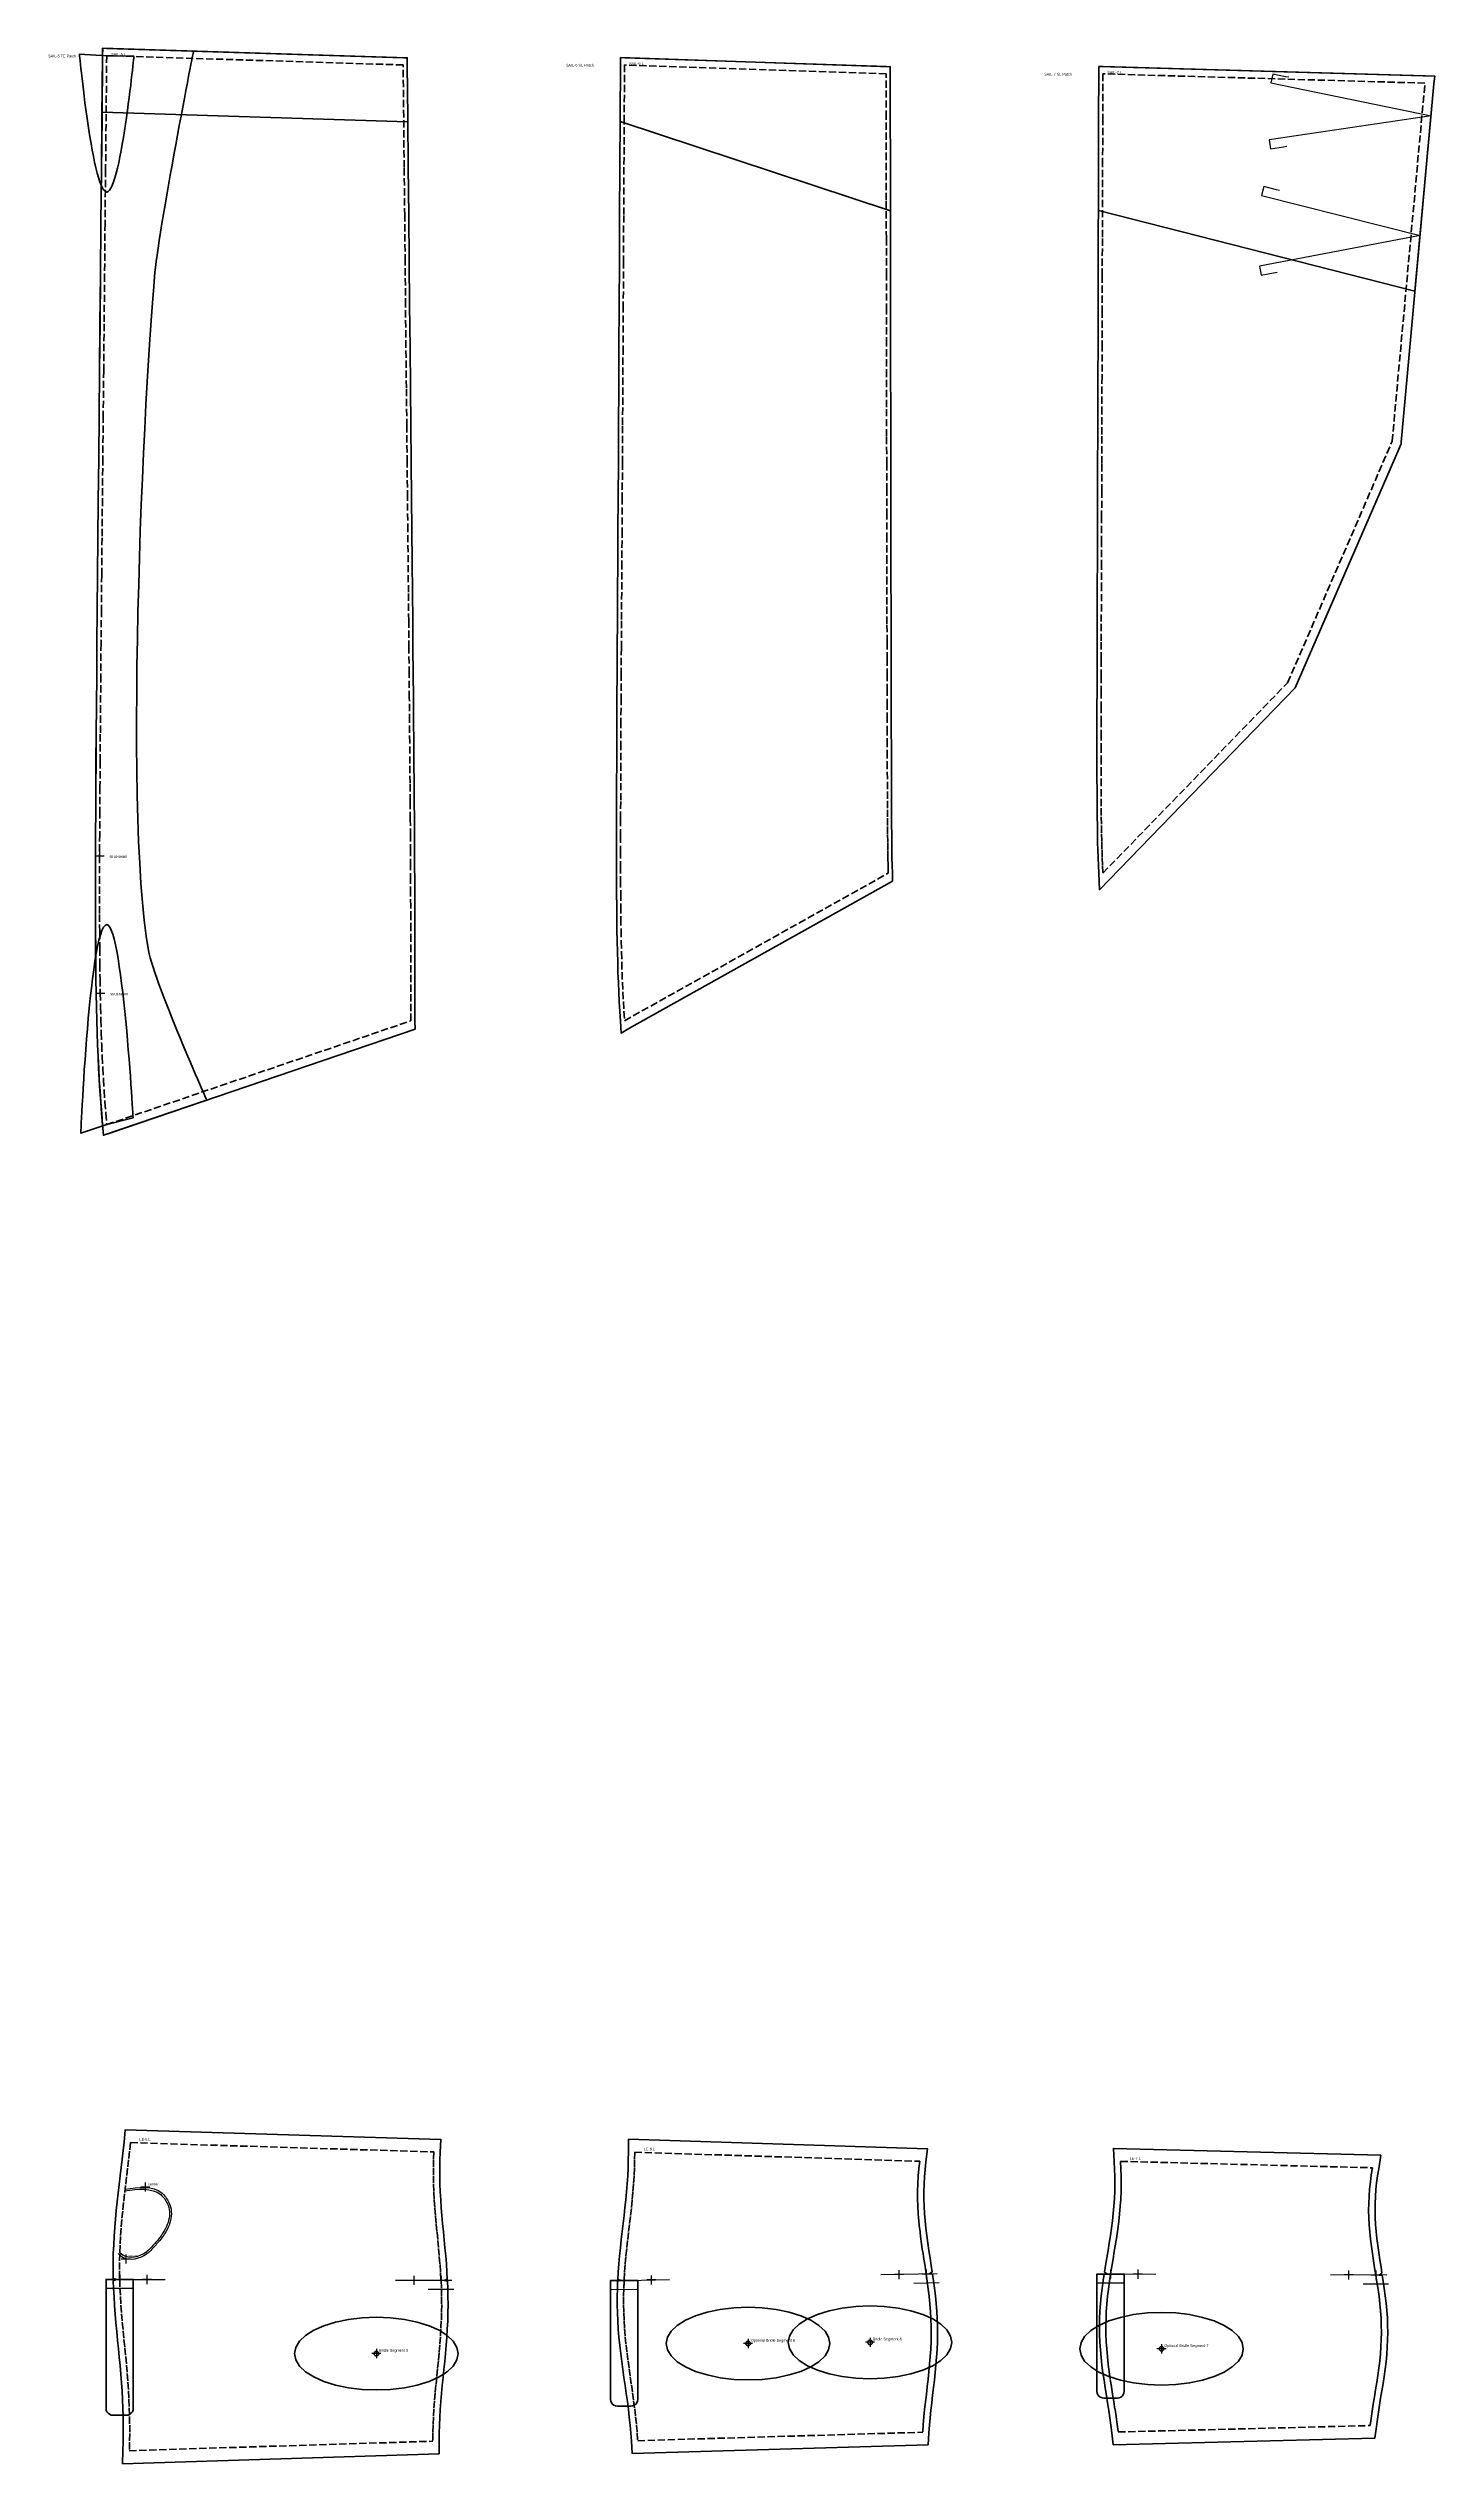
# Model space of a CAD drawing. Header units: millimetres. Extents: x -5729 to 7569, y -6188 to 2520.
# Drawn here: x 2850 to 4375, y -184 to 2474 of the extents above; entities that cross this region are included whole.
import ezdxf

# ---------------------------------------------------------------- set-up
doc = ezdxf.new("R2010")
doc.units = ezdxf.units.MM
doc.linetypes.add('DASHED', pattern=[11, -3, 8])
for name, color, linetype in [('MARKER', 8, 'Continuous'), ('PEN', 5, 'Continuous'), ('TEXT', 3, 'Continuous')]:
    doc.layers.add(name, color=color, linetype=linetype)
for name, color, linetype, lineweight in [('PROTECTION', 6, 'Continuous', 50), ('REINFORCEMENT', 4, 'Continuous', 50), ('SAIL', 7, 'Continuous', 50), ('SEAM', 1, 'DASHED', 35), ('TUBE', 7, 'Continuous', 50)]:
    doc.layers.add(name, color=color, linetype=linetype, lineweight=lineweight)

# ---------------------------------------------------------------- blocks, each defined once
blk = doc.blocks.new('UV-SAIL-5.left_(48)')
at = {"layer": 'MARKER'}
for p, q in [((1.6, -888.7), (-8.4, -888.7)), ((-3.4, -883.7), (-3.4, -893.7)), ((-2.6, -1034.8), (-2.6, -1044.8)), ((2.4, -1039.8), (-7.6, -1039.8))]:
    blk.add_line(p, q, dxfattribs=at)
at = {"layer": 'SAIL'}
blk.add_lwpolyline([(0, 0), (-0.1, -8.1), (-0.7, -76.3), (-1.3, -133.7), (-1.9, -192.6), (-2.4, -249), (-2.9, -303), (-3.4, -354.6), (-3.9, -403.8), (-4.4, -450.9), (-4.8, -498.5), (-5.2, -538.5), (-5.6, -579.2), (-5.9, -617.9), (-6.3, -654.8), (-6.6, -689.7), (-6.8, -722.9), (-7.1, -754.4), (-7.3, -784.3), (-7.5, -812.6), (-7.6, -839.3), (-7.8, -864.7), (-7.9, -888.7), (-7.9, -911.3), (-7.9, -932.8), (-7.9, -953.1), (-7.8, -972.3), (-7.7, -990.5), (-7.6, -1007.7), (-7.4, -1024.2), (-7.1, -1039.9), (-6.9, -1054.8), (-6.5, -1069.2), (-6.1, -1083), (-5.6, -1096.4), (-5.1, -1109.4), (-4.4, -1122.1), (-3.7, -1134.7), (-2.9, -1147.1), (-2.1, -1159.5), (-1.1, -1172), (-0.1, -1184.5), (0.9, -1195.9), (0.9, -1195.9), (7.7, -1193.6), (343.7, -1079), (343.7, -1079), (343.6, -1070), (343.6, -1059.3), (343.5, -1048.8), (343.5, -1038.2), (343.5, -1027.5), (343.5, -1016.6), (343.5, -1005.5), (343.5, -994.1), (343.5, -982.3), (343.4, -970.1), (343.4, -957.4), (343.4, -944), (343.3, -930), (343.3, -915.3), (343.2, -899.9), (343.2, -883.5), (343.1, -866.3), (343, -848.1), (342.8, -828.8), (342.7, -808.4), (342.5, -786.9), (342.3, -764.1), (342.1, -740.1), (341.9, -714.7), (341.7, -687.9), (341.4, -659.6), (341.2, -629.8), (340.9, -598.4), (340.6, -565.4), (340.2, -530.6), (339.9, -494.1), (339.5, -455.7), (339.1, -415.5), (338.7, -373.2), (338.2, -329.1), (337.7, -282.7), (337.3, -234.4), (336.8, -183.8), (336.2, -130.9), (335.7, -75.7), (335.1, -18.2), (335.1, -10.4), (335.1, -10.4), (330.9, -10.3), (4.7, -0.1), (0, 0)], dxfattribs=at)
at = {"layer": 'SEAM'}
blk.add_lwpolyline([(4.4, -8.1), (3.8, -72.3), (3.2, -133.8), (2.6, -192.7), (2.1, -249.1), (1.6, -303.1), (1.1, -354.7), (0.6, -403.9), (0.1, -451), (-0.3, -495.8), (-0.7, -538.6), (-1.1, -579.3), (-1.4, -618), (-1.8, -654.8), (-2.1, -689.8), (-2.3, -723), (-2.6, -754.5), (-2.8, -784.3), (-3, -812.6), (-3.1, -839.4), (-3.3, -864.7), (-3.4, -888.7), (-3.4, -911.3), (-3.4, -932.8), (-3.4, -953.1), (-3.3, -972.3), (-3.2, -990.5), (-3.1, -1007.7), (-2.9, -1024.1), (-2.6, -1039.8), (-2.4, -1054.7), (-2, -1069), (-1.6, -1082.8), (-1.1, -1096.2), (-0.6, -1109.2), (0.1, -1121.9), (0.8, -1134.4), (1.5, -1146.8), (2.4, -1159.2), (3.4, -1171.6), (4.4, -1184.2), (4.4, -1184.2), (339.1, -1070), (339.1, -1070), (339.1, -1059.4), (339, -1048.8), (339, -1038.2), (339, -1027.5), (339, -1016.7), (339, -1005.6), (339, -994.1), (339, -982.4), (338.9, -970.1), (338.9, -957.4), (338.9, -944.1), (338.8, -930.1), (338.8, -915.4), (338.7, -899.9), (338.7, -883.6), (338.6, -866.3), (338.5, -848.1), (338.3, -828.8), (338.2, -808.5), (338, -787), (337.8, -764.2), (337.6, -740.2), (337.4, -714.8), (337.2, -688), (336.9, -659.7), (336.7, -629.9), (336.4, -598.5), (336.1, -565.5), (335.7, -530.7), (335.4, -494.2), (335, -455.8), (334.6, -415.6), (334.2, -373.4), (333.7, -329.2), (333.2, -282.9), (332.8, -234.5), (332.3, -183.9), (331.7, -131), (331.2, -75.8), (330.6, -18.3), (330.6, -18.3), (4.4, -8.1)], dxfattribs=at)
at = {"layer": 'TEXT'}
blk.add_text('SAIL-5 L', height=3, dxfattribs=at).set_placement((9.4, -8.1))
at = {"layer": 'text'}
for p in [(7.6, -890.7), (8.4, -1041.8)]:
    blk.add_text('strut-seam', height=3, dxfattribs=at).set_placement(p)
blk = doc.blocks.new('UV-SAIL-5.te_patch.left TE Patch_(50)')
at = {"layer": 'SAIL'}
blk.add_lwpolyline([(0, 0), (-0.1, -8.1), (-0.7, -70.4), (335.7, -80.8), (335.7, -75.7), (335.1, -18.2), (335.1, -10.4), (0, 0)], dxfattribs=at)
at = {"layer": 'TEXT'}
blk.add_text('SAIL-5 TE Patch', height=3, dxfattribs=at).set_placement((-60, -10))
blk = doc.blocks.new('UV-SAIL-5.le_seam_patch.left_(52)')
at = {"layer": 'PROTECTION'}
blk.add_lwpolyline([(0, 0), (29.1, 7.3), (29.1, 8), (28.9, 10), (28.8, 13.2), (28.5, 17.6), (28.1, 23), (27.7, 29.4), (27.2, 36.6), (26.7, 44.6), (26.1, 53.3), (25.4, 62.5), (24.6, 72.1), (23.8, 82.2), (22.9, 92.5), (22, 103.1), (21, 113.7), (19.9, 124.3), (18.8, 134.8), (17.7, 145.2), (16.4, 155.2), (15.2, 164.9), (13.9, 174.1), (12.5, 182.7), (11.1, 190.7), (9.6, 197.9), (8.1, 204.3), (6.6, 209.7), (5, 214.1), (3.4, 217.3), (1.7, 219.3), (0, 220), (-1.8, 219.2), (-3.6, 217.1), (-5.3, 213.6), (-6.9, 208.8), (-8.5, 203), (-10.1, 196.1), (-11.5, 188.3), (-13, 179.7), (-14.3, 170.4), (-15.6, 160.5), (-16.8, 150.1), (-18, 139.2), (-19.1, 128.1), (-20.2, 116.8), (-21.2, 105.3), (-22.1, 93.9), (-23, 82.5), (-23.8, 71.4), (-24.6, 60.6), (-25.2, 50.1), (-25.9, 40.2), (-26.4, 30.9), (-26.9, 22.3), (-27.3, 14.6), (-27.7, 7.7), (-28, 1.9), (-28.2, -2.9), (-28.4, -6.4), (-28.5, -8.5), (-28.5, -9.3), (0, 0)], close=True, dxfattribs=at)
blk = doc.blocks.new('UV-SAIL-5.te_seam_patch.left_(54)')
at = {"layer": 'PROTECTION'}
blk.add_lwpolyline([(0, 0), (30, -0.6), (29.9, -1.1), (29.8, -2.5), (29.6, -4.8), (29.2, -7.9), (28.8, -11.7), (28.3, -16.2), (27.8, -21.2), (27.1, -26.8), (26.4, -32.9), (25.6, -39.4), (24.7, -46.2), (23.8, -53.2), (22.8, -60.5), (21.8, -67.9), (20.7, -75.3), (19.6, -82.8), (18.4, -90.2), (17.1, -97.4), (15.9, -104.5), (14.5, -111.3), (13.2, -117.8), (11.8, -123.8), (10.4, -129.4), (9, -134.5), (7.5, -138.9), (6, -142.7), (4.5, -145.8), (3, -148.1), (1.5, -149.5), (0, -150), (-1.5, -149.5), (-3.1, -148.1), (-4.6, -145.7), (-6.1, -142.6), (-7.6, -138.8), (-9, -134.2), (-10.5, -129.1), (-11.9, -123.4), (-13.3, -117.2), (-14.6, -110.7), (-15.9, -103.8), (-17.2, -96.6), (-18.5, -89.3), (-19.6, -81.8), (-20.8, -74.2), (-21.9, -66.6), (-22.9, -59.1), (-23.9, -51.8), (-24.8, -44.6), (-25.6, -37.7), (-26.4, -31.2), (-27.1, -25), (-27.8, -19.3), (-28.3, -14.2), (-28.8, -9.6), (-29.2, -5.8), (-29.5, -2.7), (-29.8, -0.3), (-29.9, 1.1), (-30, 1.6), (0, 0)], close=True, dxfattribs=at)
blk = doc.blocks.new('UV-SAIL-5.patch.strut.center.left_(65)')
at = {"layer": 'SAIL'}
blk.add_lwpolyline([(0, 0), (-0.1, -0.6), (-0.5, -2.5), (-1.1, -5.5), (-1.9, -9.5), (-2.8, -14.6), (-4, -20.6), (-5.3, -27.4), (-6.7, -35), (-8.3, -43.3), (-10, -52.1), (-11.8, -61.6), (-13.6, -71.5), (-15.6, -81.8), (-17.5, -92.4), (-19.5, -103.2), (-21.5, -114.2), (-23.5, -125.3), (-25.5, -136.4), (-27.5, -147.4), (-29.4, -158.3), (-31.3, -169), (-33, -179.4), (-34.7, -189.5), (-36.3, -199.1), (-37.7, -208.2), (-39, -216.7), (-40.1, -224.5), (-41.1, -231.6), (-41.8, -237.9), (-42.4, -243.3), (-43.8, -259.1), (-45.2, -276.9), (-46.6, -296.3), (-48.1, -317.4), (-49.5, -340), (-50.9, -363.8), (-52.3, -388.9), (-53.7, -415.1), (-55, -442.2), (-56.2, -470.1), (-57.4, -498.7), (-58.5, -527.8), (-59.5, -557.3), (-60.3, -587.1), (-61.1, -617), (-61.7, -646.9), (-62.2, -676.6), (-62.5, -706.1), (-62.6, -735.2), (-62.6, -763.7), (-62.4, -791.6), (-61.9, -818.6), (-61.3, -844.7), (-60.4, -869.7), (-59.2, -893.4), (-57.9, -915.9), (-56.2, -936.8), (-54.3, -956.1), (-52, -973.7), (-49.5, -989.4), (-48.7, -993.1), (-47.6, -997.5), (-46.2, -1002.4), (-44.5, -1007.8), (-42.6, -1013.6), (-40.4, -1019.8), (-38.1, -1026.4), (-35.6, -1033.2), (-32.9, -1040.3), (-30.1, -1047.5), (-27.2, -1054.9), (-24.2, -1062.4), (-21.2, -1069.9), (-18.2, -1077.3), (-15.1, -1084.8), (-12.1, -1092.1), (-9.1, -1099.2), (-6.2, -1106.1), (-3.4, -1112.8), (-0.7, -1119.1), (1.9, -1125.1), (4.3, -1130.6), (6.5, -1135.7), (8.5, -1140.3), (10.2, -1144.3), (11.7, -1147.7), (12.9, -1150.4), (13.8, -1152.4), (14.3, -1153.7), (14.5, -1154.1), (14.5, -1154.1), (-99.1, -1192.8), (-99.1, -1192.8), (-100, -1181.4), (-101.1, -1168.9), (-102, -1156.4), (-102.9, -1144), (-103.7, -1131.6), (-104.4, -1119), (-105, -1106.3), (-105.6, -1093.3), (-106, -1079.9), (-106.4, -1066), (-106.8, -1051.7), (-107.1, -1036.8), (-107.3, -1021.1), (-107.5, -1004.6), (-107.7, -987.4), (-107.8, -969.2), (-107.9, -950), (-107.9, -929.7), (-107.9, -908.2), (-107.8, -885.5), (-107.7, -861.6), (-107.6, -836.2), (-107.4, -809.5), (-107.3, -781.2), (-107, -751.3), (-106.8, -719.8), (-106.5, -686.6), (-106.2, -651.6), (-105.9, -614.8), (-105.5, -576.1), (-105.2, -535.4), (-104.8, -495.3), (-104.3, -447.8), (-103.9, -400.7), (-103.4, -351.5), (-102.9, -299.9), (-102.4, -245.8), (-101.8, -189.5), (-101.2, -130.6), (-100.7, -73.2), (-100, -5), (-100, 3.1), (0, 0), (-100, 3.1)], dxfattribs=at)
blk = doc.blocks.new('UV-SAIL-6.left_(66)')
at = {"layer": 'SAIL'}
blk.add_lwpolyline([(0, 0), (0, -8.1), (-0.3, -65.7), (-0.6, -120.8), (-0.9, -173.7), (-1.1, -224.3), (-1.4, -272.7), (-1.6, -319), (-1.9, -363.2), (-2.1, -405.4), (-2.3, -445.6), (-2.5, -484), (-2.7, -520.5), (-2.9, -555.3), (-3.1, -588.3), (-3.3, -619.7), (-3.5, -649.5), (-3.6, -677.8), (-3.8, -704.6), (-3.9, -730), (-4, -754), (-4.1, -776.8), (-4.2, -798.3), (-4.2, -818.7), (-4.3, -837.9), (-4.3, -856.1), (-4.3, -873.4), (-4.3, -889.7), (-4.3, -905.2), (-4.2, -920), (-4.1, -933.9), (-4, -947.3), (-3.8, -960), (-3.6, -972.3), (-3.3, -984.1), (-3, -995.5), (-2.7, -1006.7), (-2.3, -1017.6), (-1.8, -1028.3), (-1.3, -1038.9), (-0.7, -1049.5), (0, -1060.1), (0.8, -1073.3), (0.8, -1073.3), (9.3, -1068.5), (299.3, -906.2), (299.3, -906.2), (299.2, -897.3), (299, -888.8), (298.8, -880.2), (298.7, -871.7), (298.6, -862.9), (298.5, -854.2), (298.4, -844.9), (298.4, -835.5), (298.3, -825.7), (298.2, -815.6), (298.2, -805), (298.2, -793.8), (298.1, -782.2), (298.1, -769.9), (298.1, -756.9), (298, -743.2), (298, -728.7), (298, -713.5), (297.9, -697.3), (297.9, -680.2), (297.9, -662.2), (297.9, -643.1), (297.8, -622.9), (297.8, -601.7), (297.7, -579.2), (297.7, -555.5), (297.6, -530.5), (297.6, -504.2), (297.5, -476.5), (297.5, -447.4), (297.4, -416.8), (297.4, -384.6), (297.3, -350.9), (297.2, -315.5), (297.2, -278.5), (297.1, -239.7), (297.1, -199.2), (297, -156.7), (297, -112.5), (296.9, -66.2), (296.9, -18), (296.9, -10.2), (296.9, -10.2), (292.6, -10), (4.7, -0.2), (0, 0)], dxfattribs=at)
at = {"layer": 'SEAM'}
blk.add_lwpolyline([(4.5, -8.2), (4.2, -65.7), (3.9, -120.9), (3.6, -173.7), (3.4, -224.3), (3.1, -272.7), (2.9, -319), (2.6, -363.2), (2.4, -405.4), (2.2, -445.7), (2, -484), (1.8, -520.6), (1.6, -555.3), (1.4, -588.4), (1.2, -619.7), (1, -649.5), (0.9, -677.8), (0.7, -704.6), (0.6, -730), (0.5, -754), (0.4, -776.8), (0.3, -798.3), (0.3, -818.7), (0.2, -837.9), (0.2, -856.2), (0.2, -873.4), (0.2, -889.7), (0.2, -905.2), (0.3, -919.9), (0.4, -933.9), (0.5, -947.2), (0.7, -960), (0.9, -972.2), (1.2, -984), (1.5, -995.4), (1.8, -1006.5), (2.2, -1017.4), (2.7, -1028.1), (3.2, -1038.7), (3.8, -1049.2), (4.5, -1059.8), (4.5, -1059.8), (294.7, -897.4), (294.7, -897.4), (294.5, -888.9), (294.3, -880.4), (294.2, -871.8), (294.1, -863), (294, -854.1), (293.9, -845), (293.9, -835.6), (293.8, -825.8), (293.7, -815.6), (293.7, -805), (293.7, -793.9), (293.6, -782.2), (293.6, -769.9), (293.6, -756.9), (293.5, -743.2), (293.5, -728.8), (293.5, -713.5), (293.4, -697.3), (293.4, -680.3), (293.4, -662.2), (293.4, -643.1), (293.3, -623), (293.3, -601.7), (293.2, -579.2), (293.2, -555.5), (293.1, -530.5), (293.1, -504.2), (293, -476.5), (293, -447.4), (292.9, -416.8), (292.9, -384.6), (292.8, -350.9), (292.7, -315.6), (292.7, -278.5), (292.6, -239.7), (292.6, -199.2), (292.5, -156.8), (292.5, -112.5), (292.4, -66.2), (292.4, -18), (292.4, -18), (4.5, -8.2)], dxfattribs=at)
at = {"layer": 'TEXT'}
blk.add_text('SAIL-6 L', height=3, dxfattribs=at).set_placement((9.5, -8.2))
blk = doc.blocks.new('UV-SAIL-6.sl_patch.left SL Patch_(68)')
at = {"layer": 'SAIL'}
blk.add_lwpolyline([(0, 0), (0, -8.1), (-0.3, -65.7), (-0.3, -70.4), (297, -168.6), (297, -156.7), (297, -112.5), (296.9, -66.2), (296.9, -18), (296.9, -10.2), (0, 0)], dxfattribs=at)
at = {"layer": 'TEXT'}
blk.add_text('SAIL-6 SL Patch', height=3, dxfattribs=at).set_placement((-60, -10))
blk = doc.blocks.new('SAIL-7_(69)')
at = {"layer": 'PEN'}
for points in [[(209, -11.9), (205.5, -11.2), (191.4, -8.3), (189.4, -18.1), (365.7, -54.4), (187.6, -80.6), (189, -90.5), (203.3, -88.4), (206.8, -87.8)], [(199, -136.6), (195.5, -135.7), (181.5, -132.2), (179.1, -141.9), (353.6, -185.8), (176.9, -219.8), (178.8, -229.6), (186.6, -228.1), (196.4, -226.2)]]:
    blk.add_lwpolyline(points, dxfattribs=at)
at = {"layer": 'SAIL'}
blk.add_lwpolyline([(0, 0), (0, -8.1), (-0.1, -56.3), (-0.2, -102.6), (-0.3, -146.9), (-0.5, -189.3), (-0.6, -229.8), (-0.7, -268.6), (-0.8, -305.7), (-0.9, -341), (-1, -374.8), (-1.1, -406.9), (-1.2, -437.5), (-1.2, -466.6), (-1.3, -494.3), (-1.4, -520.6), (-1.5, -545.6), (-1.6, -569.3), (-1.6, -591.8), (-1.7, -613.1), (-1.8, -633.2), (-1.8, -652.3), (-1.9, -670.4), (-1.9, -687.5), (-2, -703.6), (-2, -718.9), (-2, -733.4), (-2, -747.1), (-2, -760), (-2, -772.3), (-2, -784.1), (-1.9, -795.2), (-1.9, -805.8), (-1.8, -816), (-1.7, -825.7), (-1.5, -835.3), (-1.4, -844.4), (-1.2, -853.3), (-0.9, -862.1), (-0.7, -870.6), (-0.4, -879.2), (0, -887.7), (0.7, -905.7), (0.7, -905.7), (11.7, -894.5), (216.2, -683.7), (332.7, -415), (332.7, -415), (332.9, -413.4), (368.9, -19.2), (369.7, -10.6), (369.7, -10.6), (359.1, -10.3), (4.7, -0.1), (0, 0)], dxfattribs=at)
at = {"layer": 'SEAM'}
blk.add_lwpolyline([(4.5, -8.1), (4.4, -56.4), (4.3, -102.6), (4.2, -146.9), (4, -189.3), (3.9, -229.9), (3.8, -268.6), (3.7, -305.7), (3.6, -341.1), (3.5, -374.8), (3.4, -406.9), (3.3, -437.5), (3.3, -466.7), (3.2, -494.4), (3.1, -520.7), (3, -545.7), (2.9, -569.4), (2.9, -591.8), (2.8, -613.1), (2.7, -633.3), (2.7, -652.4), (2.6, -670.4), (2.6, -687.5), (2.5, -703.6), (2.5, -718.9), (2.5, -733.4), (2.5, -747.1), (2.5, -760), (2.5, -772.3), (2.5, -784), (2.6, -795.2), (2.6, -805.8), (2.7, -816), (2.8, -825.7), (3, -835.2), (3.1, -844.3), (3.3, -853.2), (3.6, -861.9), (3.8, -870.5), (4.1, -879), (4.5, -887.5), (4.5, -887.5), (207.8, -678.1), (322.9, -412.4), (322.9, -412.4), (358.9, -18.3), (358.9, -18.3), (4.5, -8.1)], dxfattribs=at)
at = {"layer": 'TEXT'}
blk.add_text('SAIL-7 L', height=3, dxfattribs=at).set_placement((9.5, -8.1))
blk = doc.blocks.new('UV-SAIL-7.sl_patch.left SL Patch_(72)')
at = {"layer": 'SAIL'}
blk.add_lwpolyline([(0, 0), (0, -8.1), (-0.1, -56.3), (-0.2, -102.6), (-0.3, -146.9), (-0.4, -158.4), (348, -247.2), (368.9, -19.2), (369.7, -10.6), (0, 0)], dxfattribs=at)
at = {"layer": 'TEXT'}
blk.add_text('SAIL-7 SL Patch', height=3, dxfattribs=at).set_placement((-60, -10))
blk = doc.blocks.new('UV-SAIL-7.sl_patch_2.left SL Patch_(74)')
at = {"layer": 'SAIL'}
blk.add_lwpolyline([(0, 0), (0, -8.1), (-0.1, -56.3), (-0.2, -102.6), (-0.3, -146.9), (-0.4, -158.4), (348, -247.2), (368.9, -19.2), (369.7, -10.6), (0, 0)], dxfattribs=at)
at = {"layer": 'TEXT'}
blk.add_text('SAIL-7 SL Patch', height=3, dxfattribs=at).set_placement((-60, -10))
blk = doc.blocks.new('UV-LE-5.left_(96)')
at = {"layer": 'PEN'}
for p, q in [((21.4, -48.9), (11.4, -48.9)), ((16.4, -43.9), (16.4, -53.9)), ((0, -128.1), (-10, -128.1)), ((-5, -123.1), (-5, -133.1)), ((-23.8, -150.5), (38.2, -150.7)), ((-6.8, -150.5), (-16.8, -150.5)), ((-11.8, -145.5), (-11.8, -155.5)), ((23.2, -150.6), (13.2, -150.6)), ((18.2, -145.6), (18.2, -155.6)), ((353.8, -151.7), (291.8, -151.5)), ((316.8, -151.6), (306.8, -151.6)), ((311.8, -146.6), (311.8, -156.6)), ((346.8, -151.7), (336.8, -151.7)), ((341.8, -146.7), (341.8, -156.7)), ((2.2, -160.6), (-25.8, -160.5)), ((355.8, -161.7), (327.8, -161.7)), ((275.7, -232), (265.7, -232)), ((270.7, -227), (270.7, -237))]:
    blk.add_line(p, q, dxfattribs=at)
for points in [[(-5.8, -51), (34.4, -55.3), (42.3, -65.8), (45, -75.9), (44.1, -85.8), (40.4, -95.5), (34.3, -105.1), (26.1, -114.6), (14.9, -124.5), (-11.2, -124.3), (-13.2, -121.9)], [(-6, -53), (33.3, -57.2), (40.5, -66.7), (43, -76), (42.1, -85.4), (38.6, -94.6), (32.7, -103.9), (24.7, -113.2), (14.2, -122.5), (-10.3, -122.3), (-11.7, -120.6)]]:
    blk.add_spline(points, degree=3, dxfattribs=at)
at = {"layer": 'SEAM'}
for points in [[(0, 0), (-0.9, -9.4), (-2, -18.8), (-3.1, -28.2), (-4.2, -37.6), (-5.3, -47), (-6.4, -56.4), (-7.5, -65.8), (-8.5, -75.2), (-9.4, -84.6), (-10.2, -94), (-10.9, -103.4), (-11.4, -112.8), (-11.8, -122.2), (-12, -131.7), (-12, -141.1), (-11.8, -150.5), (-11.5, -159.9), (-11, -169.4), (-10.4, -178.8), (-9.7, -188.2), (-8.9, -197.6), (-8, -207.1), (-7.1, -216.5), (-6.1, -225.9), (-5.2, -235.3), (-4.3, -244.7), (-3.5, -254.1), (-2.7, -263.6), (-2.1, -273), (-1.6, -282.4), (-1.2, -291.8), (-0.9, -301.2), (-0.8, -310.7), (-0.8, -320.1), (-1, -329.5), (-1.2, -338.9)], [(0, 0), (333.9, -10.2)], [(333.9, -10.2), (333.6, -19), (333.4, -27.9), (333.4, -36.7), (333.5, -45.6), (333.9, -54.4), (334.4, -63.2), (335, -72.1), (335.7, -80.9), (336.6, -89.8), (337.4, -98.6), (338.3, -107.5), (339.1, -116.3), (339.9, -125.2), (340.7, -134), (341.3, -142.9), (341.8, -151.7), (342.2, -160.5), (342.4, -169.4), (342.5, -178.2), (342.4, -187), (342.1, -195.9), (341.7, -204.7), (341.2, -213.5), (340.5, -222.4), (339.7, -231.2), (338.9, -240), (338, -248.9), (337.1, -257.7), (336.2, -266.6), (335.3, -275.4), (334.6, -284.3), (333.9, -293.1), (333.4, -302), (333, -310.8), (332.8, -319.7), (332.7, -328.5)], [(-1.2, -338.9), (332.7, -328.5)]]:
    blk.add_lwpolyline(points, dxfattribs=at)
at = {"layer": 'TUBE'}
blk.add_lwpolyline([(-7, 0.7), (-7.9, -8.7), (-8.9, -18), (-10, -27.4), (-11.1, -36.6), (-12.3, -46.1), (-13.4, -55.5), (-14.5, -65), (-15.5, -74.5), (-16.4, -84), (-17.2, -93.4), (-17.9, -103), (-18.4, -112.5), (-18.8, -122.1), (-19, -131.6), (-19, -141.1), (-18.8, -149.5), (-15.3, -150.5), (-18.8, -151.9), (-18.5, -160.2), (-18, -169.8), (-17.4, -179.3), (-16.7, -188.8), (-15.9, -198.3), (-15, -207.7), (-14.1, -217.2), (-13.1, -226.7), (-12.2, -236), (-11.3, -245.3), (-10.5, -254.7), (-9.7, -264.1), (-9.1, -273.4), (-8.6, -282.7), (-8.2, -292.1), (-7.9, -301.4), (-7.8, -310.7), (-7.8, -320), (-8, -329.4), (-8.2, -338.7), (-8.6, -353.2), (339.7, -342.3), (339.7, -328.5), (339.8, -319.8), (340, -311), (340.3, -302.3), (340.9, -293.6), (341.5, -284.9), (342.3, -276.1), (343.1, -267.3), (344, -258.5), (344.9, -249.6), (345.8, -240.8), (346.7, -231.8), (347.5, -223), (348.1, -214), (348.7, -205.1), (349.1, -196.1), (349.4, -187.2), (349.5, -178.2), (349.4, -169.2), (349.2, -160.3), (348.9, -152.5), (345.3, -151.7), (348.7, -150.2), (348.3, -142.4), (347.7, -133.5), (346.9, -124.6), (346.1, -115.7), (345.2, -106.8), (344.4, -98), (343.5, -89.1), (342.7, -80.3), (342, -71.6), (341.4, -62.8), (340.9, -54.1), (340.5, -45.3), (340.4, -36.6), (340.4, -28), (340.6, -19.3), (340.9, -10.5), (341.6, 3.6), (-5.6, 14.2), (-7, 0.7)], dxfattribs=at)
at = {"layer": 'TEXT'}
blk.add_text('LE-5 L', height=3, dxfattribs=at).set_placement((10, 2))
at = {"layer": 'text'}
for s, p in [('center', (19.4, -46.9)), ('seam', (-2, -126.1)), ('Bridle Segment-5', (273.7, -230))]:
    blk.add_text(s, height=3, dxfattribs=at).set_placement(p)
blk = doc.blocks.new('UV-LE-5.seg_seam_patch.left_(98)')
at = {"layer": 'PROTECTION'}
blk.add_lwpolyline([(0, 0), (15, 0), (15, -141.9), (14.7, -143.9), (14, -145.7), (12.8, -147.2), (11.2, -148.4), (9.4, -149.2), (7.5, -149.4), (-7.5, -149.4), (-9.4, -149.2), (-11.2, -148.4), (-12.8, -147.2), (-14, -145.7), (-14.7, -143.9), (-15, -141.9), (-15, 0)], close=True, dxfattribs=at)
blk = doc.blocks.new('UV-LE-5.bap_reinf.left_(100)')
at = {"layer": 'REINFORCEMENT'}
for points in [[(0, 0), (-15.6, -0.6), (-30.8, -2.4), (-45, -5.4), (-57.9, -9.4), (-68.9, -14.3), (-77.9, -20), (-84.6, -26.3), (-88.6, -33.1), (-90, -40), (-88.6, -46.9), (-84.6, -53.7), (-77.9, -60), (-68.9, -65.7), (-57.9, -70.6), (-45, -74.6), (-30.8, -77.6), (-15.6, -79.4), (0, -80), (15.6, -79.4), (30.8, -77.6), (45, -74.6), (57.9, -70.6), (68.9, -65.7), (77.9, -60), (84.6, -53.7), (88.6, -46.9), (90, -40), (88.6, -33.1), (84.6, -26.3), (77.9, -20), (68.9, -14.3), (57.9, -9.4), (45, -5.4), (30.8, -2.4), (15.6, -0.6)], [(0, 0), (-15.6, -0.6), (-30.8, -2.4), (-45, -5.4), (-57.9, -9.4), (-68.9, -14.3), (-77.9, -20), (-84.6, -26.3), (-88.6, -33.1), (-90, -40), (-88.6, -46.9), (-84.6, -53.7), (-77.9, -60), (-68.9, -65.7), (-57.9, -70.6), (-45, -74.6), (-30.8, -77.6), (-15.6, -79.4), (0, -80), (15.6, -79.4), (30.8, -77.6), (45, -74.6), (57.9, -70.6), (68.9, -65.7), (77.9, -60), (84.6, -53.7), (88.6, -46.9), (90, -40), (88.6, -33.1), (84.6, -26.3), (77.9, -20), (68.9, -14.3), (57.9, -9.4), (45, -5.4), (30.8, -2.4), (15.6, -0.6)], [(0, -37.5), (-0.4, -37.5), (-0.9, -37.7), (-1.2, -37.8), (-1.6, -38.1), (-1.9, -38.4), (-2.2, -38.7), (-2.3, -39.1), (-2.5, -39.6), (-2.5, -40), (-2.5, -40.4), (-2.3, -40.9), (-2.2, -41.2), (-1.9, -41.6), (-1.6, -41.9), (-1.2, -42.2), (-0.9, -42.3), (-0.4, -42.5), (0, -42.5), (0.4, -42.5), (0.9, -42.3), (1.2, -42.2), (1.6, -41.9), (1.9, -41.6), (2.2, -41.2), (2.3, -40.9), (2.5, -40.4), (2.5, -40), (2.5, -39.6), (2.3, -39.1), (2.2, -38.7), (1.9, -38.4), (1.6, -38.1), (1.2, -37.8), (0.9, -37.7), (0.4, -37.5)]]:
    blk.add_lwpolyline(points, close=True, dxfattribs=at)
blk = doc.blocks.new('UV-LE-6.left_(102)')
at = {"layer": 'PEN'}
for p, q in [((290.8, -129.7), (290.8, -139.7)), ((320.8, -129.1), (320.8, -139.1)), ((2.5, -150.9), (-25.5, -151.5)), ((-23.7, -141.5), (38.2, -140.1)), ((-6.7, -141.2), (-16.7, -141.2)), ((-11.7, -136.2), (-11.7, -146.2)), ((23.3, -140.6), (13.3, -140.6)), ((18.3, -135.6), (18.3, -145.6)), ((332.7, -133.8), (270.8, -135.1)), ((295.8, -134.7), (285.8, -134.7)), ((335, -143.8), (307, -144.4)), ((325.8, -134.1), (315.8, -134.1)), ((129.8, -210.5), (119.8, -210.5)), ((124.8, -205.5), (124.8, -215.5)), ((264, -209.1), (254, -209.1)), ((259, -204.1), (259, -214.1))]:
    blk.add_line(p, q, dxfattribs=at)
at = {"layer": 'SEAM'}
for points in [[(0, 0), (-0.1, -8.8), (-0.3, -17.7), (-0.7, -26.5), (-1.3, -35.3), (-2, -44.1), (-2.8, -52.9), (-3.7, -61.8), (-4.7, -70.6), (-5.7, -79.4), (-6.8, -88.2), (-7.8, -97), (-8.8, -105.9), (-9.7, -114.7), (-10.5, -123.5), (-11.2, -132.4), (-11.7, -141.2), (-12.1, -150), (-12.3, -158.9), (-12.3, -167.7), (-12.1, -176.5), (-11.7, -185.3), (-11.1, -194.1), (-10.4, -203), (-9.5, -211.8), (-8.4, -220.6), (-7.3, -229.4), (-6.1, -238.2), (-4.9, -247), (-3.6, -255.8), (-2.4, -264.6), (-1.2, -273.4), (0, -282.2), (1, -291), (1.9, -299.8), (2.7, -308.6), (3.3, -317.4)], [(0, 0), (313.6, -10)], [(313.6, -10), (312.7, -18.2), (312, -26.5), (311.5, -34.8), (311.3, -43), (311.3, -51.3), (311.6, -59.6), (312, -67.9), (312.7, -76.1), (313.6, -84.4), (314.6, -92.7), (315.7, -101), (316.9, -109.3), (318.2, -117.5), (319.5, -125.8), (320.8, -134.1), (322, -142.3), (323.1, -150.6), (324, -158.9), (324.9, -167.1), (325.5, -175.4), (326, -183.7), (326.2, -191.9), (326.3, -200.2), (326.1, -208.5), (325.7, -216.8), (325.2, -225), (324.5, -233.3), (323.7, -241.6), (322.8, -249.9), (321.8, -258.2), (320.9, -266.6), (319.9, -274.9), (319, -283.2), (318.1, -291.5), (317.4, -299.8), (316.9, -308.1)], [(3.3, -317.4), (316.9, -308.1)]]:
    blk.add_lwpolyline(points, dxfattribs=at)
at = {"layer": 'TUBE'}
blk.add_lwpolyline([(-7, 0.1), (-7.1, -8.7), (-7.3, -17.4), (-7.7, -26.1), (-8.3, -34.8), (-9, -43.5), (-9.8, -52.3), (-10.7, -61), (-11.7, -69.8), (-12.7, -78.6), (-13.7, -87.4), (-14.8, -96.2), (-15.8, -105.1), (-16.7, -114), (-17.5, -122.9), (-18.2, -131.9), (-18.7, -139.7), (-15.2, -141.3), (-18.8, -142), (-19.1, -149.8), (-19.3, -158.8), (-19.3, -167.8), (-19.1, -176.7), (-18.7, -185.7), (-18.1, -194.7), (-17.3, -203.6), (-16.4, -212.5), (-15.4, -221.4), (-14.3, -230.3), (-13, -239.1), (-11.8, -248), (-10.5, -256.8), (-9.3, -265.5), (-8.1, -274.3), (-7, -283), (-6, -291.7), (-5.1, -300.4), (-4.3, -309.1), (-3.7, -317.9), (-2.7, -331.6), (322.9, -321.9), (323.8, -308.6), (324.4, -300.3), (325.1, -292.1), (325.9, -283.9), (326.8, -275.7), (327.8, -267.4), (328.8, -259), (329.8, -250.7), (330.7, -242.4), (331.5, -234), (332.2, -225.6), (332.7, -217.1), (333.1, -208.7), (333.3, -200.2), (333.2, -191.8), (333, -183.4), (332.5, -174.9), (331.8, -166.5), (331, -158.1), (330, -149.7), (328.9, -141.4), (327.8, -134.2), (324.2, -134), (327.5, -131.9), (326.4, -124.7), (325.1, -116.5), (323.8, -108.2), (322.6, -100), (321.5, -91.8), (320.5, -83.6), (319.7, -75.5), (319, -67.4), (318.6, -59.3), (318.3, -51.2), (318.3, -43.1), (318.5, -35.1), (319, -27), (319.6, -18.9), (320.5, -10.7), (322.1, 3.8), (-6.9, 14.2), (-7, 0.1)], dxfattribs=at)
at = {"layer": 'TEXT'}
blk.add_text('LE-6 L', height=3, dxfattribs=at).set_placement((10, 2))
at = {"layer": 'text'}
for s, p in [('Optional Bridle Segment-6', (127.8, -208.5)), ('Bridle Segment-6', (262, -207.1))]:
    blk.add_text(s, height=3, dxfattribs=at).set_placement(p)
blk = doc.blocks.new('UV-LE-6.seg_seam_patch.left_(104)')
at = {"layer": 'PROTECTION'}
blk.add_lwpolyline([(0, 0), (15, 0), (15, -130.8), (14.7, -132.7), (14, -134.5), (12.8, -136.1), (11.2, -137.3), (9.4, -138), (7.5, -138.3), (-7.5, -138.3), (-9.4, -138), (-11.2, -137.3), (-12.8, -136.1), (-14, -134.5), (-14.7, -132.7), (-15, -130.8), (-15, 0)], close=True, dxfattribs=at)
blk = doc.blocks.new('UV-LE-6.bap_reinf.left_(106)')
at = {"layer": 'REINFORCEMENT'}
for points in [[(0, 0), (-15.6, -0.6), (-30.8, -2.4), (-45, -5.4), (-57.9, -9.4), (-68.9, -14.3), (-77.9, -20), (-84.6, -26.3), (-88.6, -33.1), (-90, -40), (-88.6, -46.9), (-84.6, -53.7), (-77.9, -60), (-68.9, -65.7), (-57.9, -70.6), (-45, -74.6), (-30.8, -77.6), (-15.6, -79.4), (0, -80), (15.6, -79.4), (30.8, -77.6), (45, -74.6), (57.9, -70.6), (68.9, -65.7), (77.9, -60), (84.6, -53.7), (88.6, -46.9), (90, -40), (88.6, -33.1), (84.6, -26.3), (77.9, -20), (68.9, -14.3), (57.9, -9.4), (45, -5.4), (30.8, -2.4), (15.6, -0.6)], [(0, 0), (-15.6, -0.6), (-30.8, -2.4), (-45, -5.4), (-57.9, -9.4), (-68.9, -14.3), (-77.9, -20), (-84.6, -26.3), (-88.6, -33.1), (-90, -40), (-88.6, -46.9), (-84.6, -53.7), (-77.9, -60), (-68.9, -65.7), (-57.9, -70.6), (-45, -74.6), (-30.8, -77.6), (-15.6, -79.4), (0, -80), (15.6, -79.4), (30.8, -77.6), (45, -74.6), (57.9, -70.6), (68.9, -65.7), (77.9, -60), (84.6, -53.7), (88.6, -46.9), (90, -40), (88.6, -33.1), (84.6, -26.3), (77.9, -20), (68.9, -14.3), (57.9, -9.4), (45, -5.4), (30.8, -2.4), (15.6, -0.6)], [(0, -37.5), (-0.4, -37.5), (-0.9, -37.7), (-1.2, -37.8), (-1.6, -38.1), (-1.9, -38.4), (-2.2, -38.7), (-2.3, -39.1), (-2.5, -39.6), (-2.5, -40), (-2.5, -40.4), (-2.3, -40.9), (-2.2, -41.2), (-1.9, -41.6), (-1.6, -41.9), (-1.2, -42.2), (-0.9, -42.3), (-0.4, -42.5), (0, -42.5), (0.4, -42.5), (0.9, -42.3), (1.2, -42.2), (1.6, -41.9), (1.9, -41.6), (2.2, -41.2), (2.3, -40.9), (2.5, -40.4), (2.5, -40), (2.5, -39.6), (2.3, -39.1), (2.2, -38.7), (1.9, -38.4), (1.6, -38.1), (1.2, -37.8), (0.9, -37.7), (0.4, -37.5)]]:
    blk.add_lwpolyline(points, close=True, dxfattribs=at)
blk = doc.blocks.new('UV-LE-6.bap_reinf_opt_(0).left_(108)')
at = {"layer": 'REINFORCEMENT'}
for points in [[(0, 0), (-15.6, -0.6), (-30.8, -2.4), (-45, -5.4), (-57.9, -9.4), (-68.9, -14.3), (-77.9, -20), (-84.6, -26.3), (-88.6, -33.1), (-90, -40), (-88.6, -46.9), (-84.6, -53.7), (-77.9, -60), (-68.9, -65.7), (-57.9, -70.6), (-45, -74.6), (-30.8, -77.6), (-15.6, -79.4), (0, -80), (15.6, -79.4), (30.8, -77.6), (45, -74.6), (57.9, -70.6), (68.9, -65.7), (77.9, -60), (84.6, -53.7), (88.6, -46.9), (90, -40), (88.6, -33.1), (84.6, -26.3), (77.9, -20), (68.9, -14.3), (57.9, -9.4), (45, -5.4), (30.8, -2.4), (15.6, -0.6)], [(0, 0), (-15.6, -0.6), (-30.8, -2.4), (-45, -5.4), (-57.9, -9.4), (-68.9, -14.3), (-77.9, -20), (-84.6, -26.3), (-88.6, -33.1), (-90, -40), (-88.6, -46.9), (-84.6, -53.7), (-77.9, -60), (-68.9, -65.7), (-57.9, -70.6), (-45, -74.6), (-30.8, -77.6), (-15.6, -79.4), (0, -80), (15.6, -79.4), (30.8, -77.6), (45, -74.6), (57.9, -70.6), (68.9, -65.7), (77.9, -60), (84.6, -53.7), (88.6, -46.9), (90, -40), (88.6, -33.1), (84.6, -26.3), (77.9, -20), (68.9, -14.3), (57.9, -9.4), (45, -5.4), (30.8, -2.4), (15.6, -0.6)], [(0, -37.5), (-0.4, -37.5), (-0.9, -37.7), (-1.2, -37.8), (-1.6, -38.1), (-1.9, -38.4), (-2.2, -38.7), (-2.3, -39.1), (-2.5, -39.6), (-2.5, -40), (-2.5, -40.4), (-2.3, -40.9), (-2.2, -41.2), (-1.9, -41.6), (-1.6, -41.9), (-1.2, -42.2), (-0.9, -42.3), (-0.4, -42.5), (0, -42.5), (0.4, -42.5), (0.9, -42.3), (1.2, -42.2), (1.6, -41.9), (1.9, -41.6), (2.2, -41.2), (2.3, -40.9), (2.5, -40.4), (2.5, -40), (2.5, -39.6), (2.3, -39.1), (2.2, -38.7), (1.9, -38.4), (1.6, -38.1), (1.2, -37.8), (0.9, -37.7), (0.4, -37.5)]]:
    blk.add_lwpolyline(points, close=True, dxfattribs=at)
blk = doc.blocks.new('UV-LE-7.left_(109)')
at = {"layer": 'PEN'}
for p, q in [((-22.9, -123.9), (39.1, -124.2)), ((-5.9, -124), (-15.9, -124)), ((-10.9, -119), (-10.9, -129)), ((24.1, -124.1), (14.1, -124.1)), ((19.1, -119.1), (19.1, -129.1)), ((293, -125.2), (231, -124.9)), ((256, -125), (246, -125)), ((251, -120), (251, -130)), ((286, -125.1), (276, -125.1)), ((281, -120.1), (281, -130.1)), ((3.1, -134), (-24.9, -133.9)), ((295, -135.2), (267, -135.1)), ((50.2, -206.2), (40.2, -206.2)), ((45.2, -201.2), (45.2, -211.2))]:
    blk.add_line(p, q, dxfattribs=at)
at = {"layer": 'SEAM'}
for points in [[(0, 0), (0.4, -8.3), (0.7, -16.6), (0.8, -24.9), (0.7, -33.1), (0.3, -41.4), (-0.2, -49.7), (-0.9, -57.9), (-1.9, -66.2), (-2.9, -74.5), (-4.1, -82.7), (-5.4, -91), (-6.8, -99.2), (-8.2, -107.5), (-9.6, -115.7), (-10.9, -124), (-12.1, -132.3), (-13.2, -140.5), (-14.2, -148.8), (-15, -157.1), (-15.6, -165.3), (-15.9, -173.6), (-16.1, -181.9), (-16, -190.2), (-15.7, -198.4), (-15.1, -206.7), (-14.4, -215), (-13.5, -223.3), (-12.4, -231.5), (-11.2, -239.8), (-9.9, -248.1), (-8.6, -256.3), (-7.3, -264.6), (-6, -272.9), (-4.7, -281.1), (-3.6, -289.4), (-2.5, -297.7)], [(0, 0), (277.3, -7)], [(277.3, -7), (276, -14.8), (275, -22.6), (274.1, -30.5), (273.5, -38.4), (273.2, -46.2), (273.1, -54.1), (273.3, -62), (273.7, -69.9), (274.3, -77.8), (275.1, -85.7), (276.1, -93.5), (277.2, -101.4), (278.5, -109.3), (279.7, -117.2), (281, -125.1), (282.2, -133), (283.4, -140.9), (284.5, -148.8), (285.4, -156.7), (286.1, -164.6), (286.7, -172.4), (287, -180.3), (287.1, -188.2), (287, -196.1), (286.6, -203.9), (286.1, -211.8), (285.3, -219.7), (284.3, -227.6), (283.2, -235.4), (282, -243.3), (280.7, -251.2), (279.4, -259.1), (278.1, -267), (276.9, -274.9), (275.7, -282.8), (274.7, -290.7)], [(-2.5, -297.7), (274.7, -290.7)]]:
    blk.add_lwpolyline(points, dxfattribs=at)
at = {"layer": 'TUBE'}
blk.add_lwpolyline([(-7, -0.4), (-6.5, -8.6), (-6.3, -16.7), (-6.2, -24.8), (-6.3, -32.9), (-6.7, -41), (-7.2, -49.2), (-7.9, -57.2), (-8.8, -65.4), (-9.9, -73.5), (-11.1, -81.7), (-12.3, -89.8), (-13.7, -98.1), (-15.1, -106.2), (-16.5, -114.6), (-17.6, -121.8), (-14.4, -124), (-18, -124.1), (-19, -131.2), (-20.2, -139.7), (-21.2, -148), (-22, -156.5), (-22.6, -164.9), (-22.9, -173.4), (-23.1, -181.9), (-23, -190.3), (-22.7, -198.8), (-22.1, -207.3), (-21.4, -215.7), (-20.4, -224.1), (-19.3, -232.5), (-18.1, -240.8), (-16.9, -249.1), (-15.5, -257.5), (-14.2, -265.6), (-12.9, -274), (-11.6, -282.1), (-10.5, -290.3), (-9.5, -298.5), (-7.9, -311.8), (280, -304.5), (281.7, -291.6), (282.7, -283.7), (283.8, -276), (285.1, -268.1), (286.3, -260.4), (287.7, -252.3), (288.9, -244.4), (290.2, -236.5), (291.3, -228.5), (292.2, -220.5), (293, -212.4), (293.6, -204.3), (294, -196.3), (294.1, -188.2), (294, -180.1), (293.7, -172), (293.1, -164), (292.4, -155.9), (291.4, -147.9), (290.3, -139.9), (289.2, -132), (288.1, -125.2), (284.5, -125.1), (287.7, -122.9), (286.7, -116.4), (285.4, -108.2), (284.2, -100.4), (283.1, -92.6), (282.1, -84.8), (281.3, -77.1), (280.7, -69.4), (280.3, -61.7), (280.1, -54.1), (280.2, -46.4), (280.5, -38.8), (281.1, -31.1), (281.9, -23.5), (282.9, -15.8), (284.2, -8.1), (286.5, 6.8), (-7.8, 14.2), (-7, -0.4)], dxfattribs=at)
at = {"layer": 'TEXT'}
blk.add_text('LE-7 L', height=3, dxfattribs=at).set_placement((10, 2))
at = {"layer": 'text'}
blk.add_text('Optional Bridle Segment-7', height=3, dxfattribs=at).set_placement((48.2, -204.2))
blk = doc.blocks.new('UV-LE-7.seg_seam_patch.left_(111)')
at = {"layer": 'PROTECTION'}
blk.add_lwpolyline([(0, 0), (15, 0), (15, -129), (14.7, -131), (14, -132.8), (12.8, -134.3), (11.2, -135.5), (9.4, -136.3), (7.5, -136.5), (-7.5, -136.5), (-9.4, -136.3), (-11.2, -135.5), (-12.8, -134.3), (-14, -132.8), (-14.7, -131), (-15, -129), (-15, 0)], close=True, dxfattribs=at)
blk = doc.blocks.new('UV-LE-7.bap_reinf_opt_(0).left_(113)')
at = {"layer": 'REINFORCEMENT'}
for points in [[(0, 0), (-15.6, -0.6), (-30.8, -2.4), (-45, -5.4), (-57.9, -9.4), (-68.9, -14.3), (-77.9, -20), (-84.6, -26.3), (-88.6, -33.1), (-90, -40), (-88.6, -46.9), (-84.6, -53.7), (-77.9, -60), (-68.9, -65.7), (-57.9, -70.6), (-45, -74.6), (-30.8, -77.6), (-15.6, -79.4), (0, -80), (15.6, -79.4), (30.8, -77.6), (45, -74.6), (57.9, -70.6), (68.9, -65.7), (77.9, -60), (84.6, -53.7), (88.6, -46.9), (90, -40), (88.6, -33.1), (84.6, -26.3), (77.9, -20), (68.9, -14.3), (57.9, -9.4), (45, -5.4), (30.8, -2.4), (15.6, -0.6)], [(0, 0), (-15.6, -0.6), (-30.8, -2.4), (-45, -5.4), (-57.9, -9.4), (-68.9, -14.3), (-77.9, -20), (-84.6, -26.3), (-88.6, -33.1), (-90, -40), (-88.6, -46.9), (-84.6, -53.7), (-77.9, -60), (-68.9, -65.7), (-57.9, -70.6), (-45, -74.6), (-30.8, -77.6), (-15.6, -79.4), (0, -80), (15.6, -79.4), (30.8, -77.6), (45, -74.6), (57.9, -70.6), (68.9, -65.7), (77.9, -60), (84.6, -53.7), (88.6, -46.9), (90, -40), (88.6, -33.1), (84.6, -26.3), (77.9, -20), (68.9, -14.3), (57.9, -9.4), (45, -5.4), (30.8, -2.4), (15.6, -0.6)], [(0, -37.5), (-0.4, -37.5), (-0.9, -37.7), (-1.2, -37.8), (-1.6, -38.1), (-1.9, -38.4), (-2.2, -38.7), (-2.3, -39.1), (-2.5, -39.6), (-2.5, -40), (-2.5, -40.4), (-2.3, -40.9), (-2.2, -41.2), (-1.9, -41.6), (-1.6, -41.9), (-1.2, -42.2), (-0.9, -42.3), (-0.4, -42.5), (0, -42.5), (0.4, -42.5), (0.9, -42.3), (1.2, -42.2), (1.6, -41.9), (1.9, -41.6), (2.2, -41.2), (2.3, -40.9), (2.5, -40.4), (2.5, -40), (2.5, -39.6), (2.3, -39.1), (2.2, -38.7), (1.9, -38.4), (1.6, -38.1), (1.2, -37.8), (0.9, -37.7), (0.4, -37.5)]]:
    blk.add_lwpolyline(points, close=True, dxfattribs=at)

msp = doc.modelspace()

# ---------------------------------------------------------------- block references
for name, p in [('UV-SAIL-5.left_(48)', (2909.8, 2473.7)), ('UV-SAIL-5.te_patch.left TE Patch_(50)', (2909.8, 2473.7)), ('UV-SAIL-5.patch.strut.center.left_(65)', (3009.7, 2470.6)), ('SAIL-7_(69)', (4005.8, 2453.7)), ('UV-SAIL-6.left_(66)', (3479.5, 2463.6)), ('UV-SAIL-5.te_seam_patch.left_(54)', (2914.2, 2465.6)), ('UV-SAIL-6.sl_patch.left SL Patch_(68)', (3479.5, 2463.6)), ('UV-SAIL-7.sl_patch.left SL Patch_(72)', (4005.8, 2453.7)), ('UV-SAIL-7.sl_patch_2.left SL Patch_(74)', (4005.8, 2453.7)), ('UV-SAIL-5.le_seam_patch.left_(52)', (2914.2, 1289.5)), ('UV-LE-5.left_(96)', (2940.3, 169.4)), ('UV-LE-6.left_(102)', (3495.2, 158.9)), ('UV-LE-7.left_(109)', (4029.7, 148.8)), ('UV-LE-5.seg_seam_patch.left_(98)', (2928.5, 18.9)), ('UV-LE-6.seg_seam_patch.left_(104)', (3483.5, 17.7)), ('UV-LE-7.seg_seam_patch.left_(111)', (4018.8, 24.8)), ('UV-LE-5.bap_reinf.left_(100)', (3211, -22.7)), ('UV-LE-6.bap_reinf_opt_(0).left_(108)', (3620, -11.6)), ('UV-LE-6.bap_reinf.left_(106)', (3754.2, -10.3)), ('UV-LE-7.bap_reinf_opt_(0).left_(113)', (4074.9, -17.4))]:
    msp.add_blockref(name, p)

doc.saveas('drawing.dxf')
